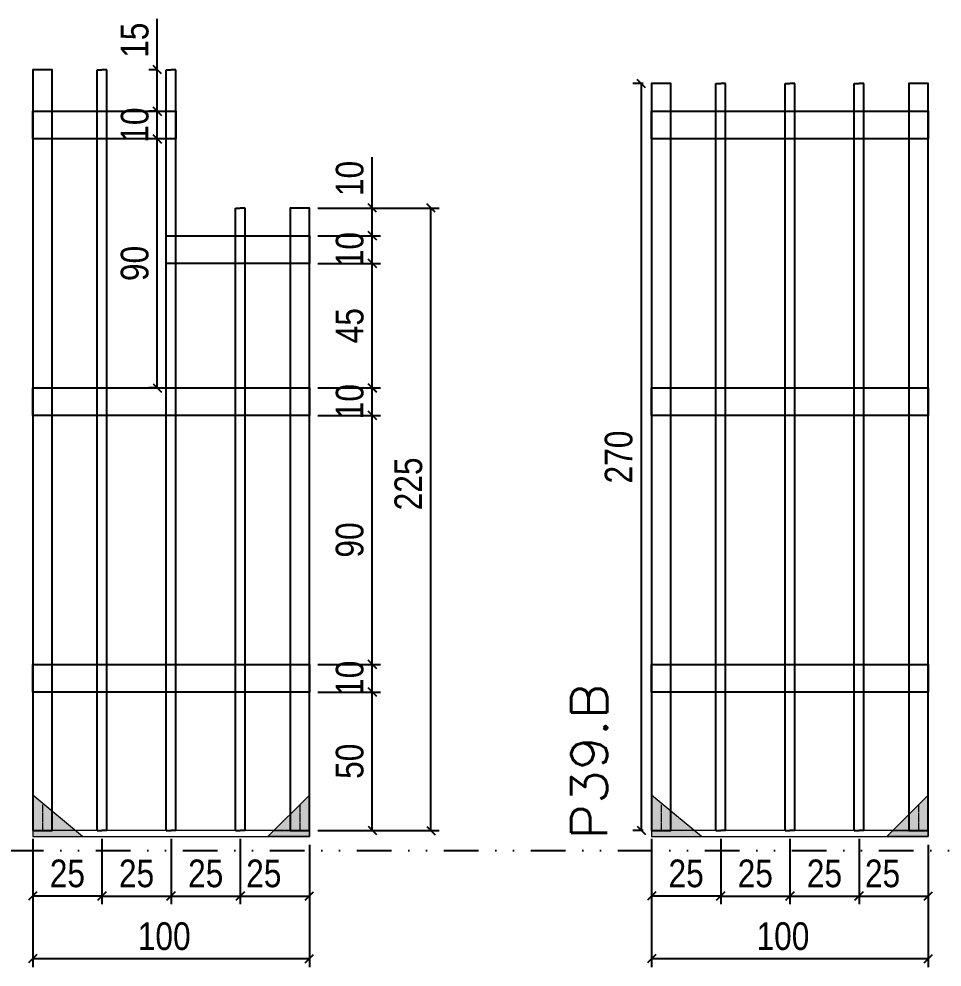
# Model space of a CAD drawing. Extents: x 14400 to 27878, y -21631 to 6985.
# Drawn here: x 18511.3 to 18844.9, y -14442.5 to -14099.8 of the extents above; entities that cross this region are included whole.
import ezdxf

# ---------------------------------------------------------------- set-up
doc = ezdxf.new("R2010")
doc.units = 0
doc.linetypes.add('DIVIDE2', pattern=[0.625, 0.25, -0.125, 0, -0.125, 0, -0.125])
doc.linetypes.add('HIDDEN', pattern=[0.375, 0.25, -0.125])
for name, color, linetype in [('COTA', 241, 'Continuous'), ('Nível', 160, 'Continuous'), ('SARR_2.2x10', 60, 'Continuous'), ('SARR_3.5x7', 81, 'Continuous'), ('SARR_7x7', 40, 'Continuous')]:
    doc.layers.add(name, color=color, linetype=linetype)
for name, color, linetype, lineweight in [('Madeira', 126, 'Continuous', 18), ('Sarr 2.2x7', 40, 'Continuous', 9), ('Texto Seção', 7, 'Continuous', 15)]:
    doc.layers.add(name, color=color, linetype=linetype, lineweight=lineweight)
doc.styles.add('COTA TECNICA', font='techl___.ttf', dxfattribs={"height": 10})
doc.styles.add('REGUA-120', font='ROMANS.shx', dxfattribs={"height": 15})
doc.dimstyles.new('PAINEL', dxfattribs={"dimtxt": 10, "dimasz": 3, "dimexe": 3, "dimexo": 3, "dimgap": 3, "dimtad": 1, "dimdec": 1, "dimzin": 12, "dimdsep": 46, "dimtxsty": 'COTA TECNICA', "dimblk1": 'OBLIQUE', "dimblk2": 'OBLIQUE', "dimsah": 1, "dimcen": 0.9, "dimclrd": 4, "dimclre": 4, "dimclrt": 240, "dimadec": 1, "dimazin": 3, "dimtfac": 1, "dimtdec": 1, "dimtmove": 0, "dimatfit": 3, "dimfxl": 1, "dimtolj": 1, "dimtzin": 12, "dimarcsym": 0})

# ---------------------------------------------------------------- blocks, each defined once
blk = doc.blocks.new('_Oblique')
at = {"color": 0, "linetype": 'ByBlock', "lineweight": -2}
blk.add_line((-0.5, -0.5), (0.5, 0.5), dxfattribs=at)
blk = doc.blocks.new('*D3362')
at = {"layer": 'COTA', "color": 4, "lineweight": -2, "transparency": 16777216}
for p, q in [((18516.26, -14411.34), (18516.26, -14442.52)), ((18616.26, -14411.34), (18616.26, -14442.52)), ((18616.26, -14439.52), (18516.26, -14439.52))]:
    blk.add_line(p, q, dxfattribs=at)
at = {"layer": 'Defpoints', "color": 0, "transparency": 16777216}
for p in [(18516.26, -14408.34), (18616.26, -14408.34), (18516.26, -14439.52)]:
    blk.add_point(p, dxfattribs=at)
at = {"layer": 'COTA', "color": 4, "lineweight": -2, "transparency": 16777216, "xscale": 3, "yscale": 3, "zscale": 3, "rotation": 180}
blk.add_blockref('_Oblique', (18516.26, -14439.52), dxfattribs=at)
at = {"layer": 'COTA', "color": 4, "lineweight": -2, "transparency": 16777216, "xscale": 3, "yscale": 3, "zscale": 3}
blk.add_blockref('_Oblique', (18616.26, -14439.52), dxfattribs=at)
at = {"layer": 'COTA', "color": 240, "transparency": 16777216, "insert": (18563.76, -14431.42), "char_height": 10, "attachment_point": 5, "style": 'COTA TECNICA'}
blk.add_mtext('\\A1;100', dxfattribs=at)
blk = doc.blocks.new('*D3363')
at = {"layer": 'COTA', "color": 4, "lineweight": -2, "transparency": 16777216}
for p, q in [((18516.26, -14396.14), (18516.26, -14419.84)), ((18541.26, -14396.14), (18541.26, -14419.84)), ((18541.26, -14416.84), (18516.26, -14416.84))]:
    blk.add_line(p, q, dxfattribs=at)
at = {"layer": 'Defpoints', "color": 0, "transparency": 16777216}
for p in [(18516.26, -14393.14), (18541.26, -14393.14), (18516.26, -14416.84)]:
    blk.add_point(p, dxfattribs=at)
at = {"layer": 'COTA', "color": 4, "lineweight": -2, "transparency": 16777216, "xscale": 3, "yscale": 3, "zscale": 3, "rotation": 180}
blk.add_blockref('_Oblique', (18516.26, -14416.84), dxfattribs=at)
at = {"layer": 'COTA', "color": 4, "lineweight": -2, "transparency": 16777216, "xscale": 3, "yscale": 3, "zscale": 3}
blk.add_blockref('_Oblique', (18541.26, -14416.84), dxfattribs=at)
at = {"layer": 'COTA', "color": 240, "transparency": 16777216, "insert": (18528.76, -14408.73), "char_height": 10, "attachment_point": 5, "style": 'COTA TECNICA'}
blk.add_mtext('\\A1;25', dxfattribs=at)
blk = doc.blocks.new('*D3364')
at = {"layer": 'COTA', "color": 4, "lineweight": -2, "transparency": 16777216}
for p, q in [((18591.26, -14396.14), (18591.26, -14419.84)), ((18616.26, -14398.34), (18616.26, -14419.84)), ((18591.26, -14416.84), (18616.26, -14416.84))]:
    blk.add_line(p, q, dxfattribs=at)
at = {"layer": 'Defpoints', "color": 0, "transparency": 16777216}
for p in [(18591.26, -14393.14), (18616.26, -14395.34), (18616.26, -14416.84)]:
    blk.add_point(p, dxfattribs=at)
at = {"layer": 'COTA', "color": 4, "lineweight": -2, "transparency": 16777216, "xscale": 3, "yscale": 3, "zscale": 3, "rotation": 180}
blk.add_blockref('_Oblique', (18591.26, -14416.84), dxfattribs=at)
at = {"layer": 'COTA', "color": 4, "lineweight": -2, "transparency": 16777216, "xscale": 3, "yscale": 3, "zscale": 3}
blk.add_blockref('_Oblique', (18616.26, -14416.84), dxfattribs=at)
at = {"layer": 'COTA', "color": 240, "transparency": 16777216, "insert": (18599.76, -14408.73), "char_height": 10, "attachment_point": 5, "style": 'COTA TECNICA'}
blk.add_mtext('\\A1;25', dxfattribs=at)
blk = doc.blocks.new('*D3365')
at = {"layer": 'COTA', "color": 4, "lineweight": -2, "transparency": 16777216}
for p, q in [((18541.26, -14396.14), (18541.26, -14419.84)), ((18566.26, -14396.14), (18566.26, -14419.84)), ((18541.26, -14416.84), (18566.26, -14416.84))]:
    blk.add_line(p, q, dxfattribs=at)
at = {"layer": 'Defpoints', "color": 0, "transparency": 16777216}
for p in [(18541.26, -14393.14), (18566.26, -14393.14), (18566.26, -14416.84)]:
    blk.add_point(p, dxfattribs=at)
at = {"layer": 'COTA', "color": 4, "lineweight": -2, "transparency": 16777216, "xscale": 3, "yscale": 3, "zscale": 3, "rotation": 180}
blk.add_blockref('_Oblique', (18541.26, -14416.84), dxfattribs=at)
at = {"layer": 'COTA', "color": 4, "lineweight": -2, "transparency": 16777216, "xscale": 3, "yscale": 3, "zscale": 3}
blk.add_blockref('_Oblique', (18566.26, -14416.84), dxfattribs=at)
at = {"layer": 'COTA', "color": 240, "transparency": 16777216, "insert": (18553.76, -14408.73), "char_height": 10, "attachment_point": 5, "style": 'COTA TECNICA'}
blk.add_mtext('\\A1;25', dxfattribs=at)
blk = doc.blocks.new('*D3366')
at = {"layer": 'COTA', "color": 4, "lineweight": -2, "transparency": 16777216}
for p, q in [((18619.26, -14343.14), (18641.96, -14343.14)), ((18638.96, -14393.14), (18638.96, -14343.14)), ((18619.26, -14393.14), (18641.96, -14393.14))]:
    blk.add_line(p, q, dxfattribs=at)
at = {"layer": 'Defpoints', "color": 0, "transparency": 16777216}
for p in [(18616.26, -14343.14), (18638.96, -14343.14), (18616.26, -14393.14)]:
    blk.add_point(p, dxfattribs=at)
at = {"layer": 'COTA', "color": 4, "lineweight": -2, "transparency": 16777216, "xscale": 3, "yscale": 3, "zscale": 3}
for p, rotation in [((18638.96, -14343.14), 90), ((18638.96, -14393.14), 270)]:
    blk.add_blockref('_Oblique', p, dxfattribs=dict(at, rotation=rotation))
at = {"layer": 'COTA', "color": 240, "transparency": 16777216, "insert": (18630.85, -14368.14), "char_height": 10, "attachment_point": 5, "rotation": 90, "style": 'COTA TECNICA'}
blk.add_mtext('\\A1;50', dxfattribs=at)
blk = doc.blocks.new('*D3367')
at = {"layer": 'COTA', "color": 4, "lineweight": -2, "transparency": 16777216}
for p, q in [((18566.26, -14396.14), (18566.26, -14419.84)), ((18591.26, -14396.14), (18591.26, -14419.84)), ((18566.26, -14416.84), (18591.26, -14416.84))]:
    blk.add_line(p, q, dxfattribs=at)
at = {"layer": 'Defpoints', "color": 0, "transparency": 16777216}
for p in [(18566.26, -14393.14), (18591.26, -14393.14), (18591.26, -14416.84)]:
    blk.add_point(p, dxfattribs=at)
at = {"layer": 'COTA', "color": 4, "lineweight": -2, "transparency": 16777216, "xscale": 3, "yscale": 3, "zscale": 3, "rotation": 180}
blk.add_blockref('_Oblique', (18566.26, -14416.84), dxfattribs=at)
at = {"layer": 'COTA', "color": 4, "lineweight": -2, "transparency": 16777216, "xscale": 3, "yscale": 3, "zscale": 3}
blk.add_blockref('_Oblique', (18591.26, -14416.84), dxfattribs=at)
at = {"layer": 'COTA', "color": 240, "transparency": 16777216, "insert": (18578.76, -14408.73), "char_height": 10, "attachment_point": 5, "style": 'COTA TECNICA'}
blk.add_mtext('\\A1;25', dxfattribs=at)
blk = doc.blocks.new('*D3368')
at = {"layer": 'COTA', "color": 4, "lineweight": -2, "transparency": 16777216}
for p, q in [((18619.26, -14333.14), (18641.96, -14333.14)), ((18638.96, -14343.14), (18638.96, -14333.14)), ((18619.26, -14343.14), (18641.96, -14343.14))]:
    blk.add_line(p, q, dxfattribs=at)
at = {"layer": 'Defpoints', "color": 0, "transparency": 16777216}
for p in [(18616.26, -14333.14), (18638.96, -14333.14), (18616.26, -14343.14)]:
    blk.add_point(p, dxfattribs=at)
at = {"layer": 'COTA', "color": 4, "lineweight": -2, "transparency": 16777216, "xscale": 3, "yscale": 3, "zscale": 3}
for p, rotation in [((18638.96, -14333.14), 90), ((18638.96, -14343.14), 270)]:
    blk.add_blockref('_Oblique', p, dxfattribs=dict(at, rotation=rotation))
at = {"layer": 'COTA', "color": 240, "transparency": 16777216, "insert": (18630.85, -14338.14), "char_height": 10, "attachment_point": 5, "rotation": 90, "style": 'COTA TECNICA'}
blk.add_mtext('\\A1;10', dxfattribs=at)
blk = doc.blocks.new('*D3369')
at = {"layer": 'COTA', "color": 4, "lineweight": -2, "transparency": 16777216}
for p, q in [((18619.26, -14243.14), (18641.96, -14243.14)), ((18638.96, -14333.14), (18638.96, -14243.14)), ((18619.26, -14333.14), (18641.96, -14333.14))]:
    blk.add_line(p, q, dxfattribs=at)
at = {"layer": 'Defpoints', "color": 0, "transparency": 16777216}
for p in [(18616.26, -14243.14), (18638.96, -14243.14), (18616.26, -14333.14)]:
    blk.add_point(p, dxfattribs=at)
at = {"layer": 'COTA', "color": 4, "lineweight": -2, "transparency": 16777216, "xscale": 3, "yscale": 3, "zscale": 3}
for p, rotation in [((18638.96, -14243.14), 90), ((18638.96, -14333.14), 270)]:
    blk.add_blockref('_Oblique', p, dxfattribs=dict(at, rotation=rotation))
at = {"layer": 'COTA', "color": 240, "transparency": 16777216, "insert": (18630.83, -14288.14), "char_height": 10, "attachment_point": 5, "rotation": 90, "style": 'COTA TECNICA'}
blk.add_mtext('\\A1;90', dxfattribs=at)
blk = doc.blocks.new('*D3370')
at = {"layer": 'COTA', "color": 4, "lineweight": -2, "transparency": 16777216}
for p, q in [((18619.26, -14233.14), (18641.96, -14233.14)), ((18638.96, -14243.14), (18638.96, -14233.14)), ((18619.26, -14243.14), (18641.96, -14243.14))]:
    blk.add_line(p, q, dxfattribs=at)
at = {"layer": 'Defpoints', "color": 0, "transparency": 16777216}
for p in [(18616.26, -14233.14), (18638.96, -14233.14), (18616.26, -14243.14)]:
    blk.add_point(p, dxfattribs=at)
at = {"layer": 'COTA', "color": 4, "lineweight": -2, "transparency": 16777216, "xscale": 3, "yscale": 3, "zscale": 3}
for p, rotation in [((18638.96, -14233.14), 90), ((18638.96, -14243.14), 270)]:
    blk.add_blockref('_Oblique', p, dxfattribs=dict(at, rotation=rotation))
at = {"layer": 'COTA', "color": 240, "transparency": 16777216, "insert": (18630.85, -14238.14), "char_height": 10, "attachment_point": 5, "rotation": 90, "style": 'COTA TECNICA'}
blk.add_mtext('\\A1;10', dxfattribs=at)
blk = doc.blocks.new('*D3371')
at = {"layer": 'COTA', "color": 4, "lineweight": -2, "transparency": 16777216}
for p, q in [((18619.26, -14168.18), (18663.17, -14168.18)), ((18660.17, -14393.18), (18660.17, -14168.18)), ((18619.26, -14393.18), (18663.17, -14393.18))]:
    blk.add_line(p, q, dxfattribs=at)
at = {"layer": 'Defpoints', "color": 0, "transparency": 16777216}
for p in [(18616.26, -14168.18), (18660.17, -14168.18), (18616.26, -14393.18)]:
    blk.add_point(p, dxfattribs=at)
at = {"layer": 'COTA', "color": 4, "lineweight": -2, "transparency": 16777216, "xscale": 3, "yscale": 3, "zscale": 3}
for p, rotation in [((18660.17, -14168.18), 90), ((18660.17, -14393.18), 270)]:
    blk.add_blockref('_Oblique', p, dxfattribs=dict(at, rotation=rotation))
at = {"layer": 'COTA', "color": 240, "transparency": 16777216, "insert": (18652.06, -14267.88), "char_height": 10, "attachment_point": 5, "rotation": 90, "style": 'COTA TECNICA'}
blk.add_mtext('\\A1;225', dxfattribs=at)
blk = doc.blocks.new('*D3377')
at = {"layer": 'COTA', "color": 4, "lineweight": -2, "transparency": 16777216}
for p, q in [((18619.26, -14188.18), (18641.96, -14188.18)), ((18638.96, -14233.18), (18638.96, -14188.18)), ((18619.26, -14233.18), (18641.96, -14233.18))]:
    blk.add_line(p, q, dxfattribs=at)
at = {"layer": 'Defpoints', "color": 0, "transparency": 16777216}
for p in [(18616.26, -14188.18), (18638.96, -14188.18), (18616.26, -14233.18)]:
    blk.add_point(p, dxfattribs=at)
at = {"layer": 'COTA', "color": 4, "lineweight": -2, "transparency": 16777216, "xscale": 3, "yscale": 3, "zscale": 3}
for p, rotation in [((18638.96, -14188.18), 90), ((18638.96, -14233.18), 270)]:
    blk.add_blockref('_Oblique', p, dxfattribs=dict(at, rotation=rotation))
at = {"layer": 'COTA', "color": 240, "transparency": 16777216, "insert": (18630.85, -14210.68), "char_height": 10, "attachment_point": 5, "rotation": 90, "style": 'COTA TECNICA'}
blk.add_mtext('\\A1;45', dxfattribs=at)
blk = doc.blocks.new('*D3378')
at = {"layer": 'COTA', "color": 4, "lineweight": -2, "transparency": 16777216}
for p, q in [((18619.26, -14178.18), (18641.96, -14178.18)), ((18638.96, -14188.18), (18638.96, -14178.18)), ((18619.26, -14188.18), (18641.96, -14188.18))]:
    blk.add_line(p, q, dxfattribs=at)
at = {"layer": 'Defpoints', "color": 0, "transparency": 16777216}
for p in [(18616.26, -14178.18), (18638.96, -14178.18), (18616.26, -14188.18)]:
    blk.add_point(p, dxfattribs=at)
at = {"layer": 'COTA', "color": 4, "lineweight": -2, "transparency": 16777216, "xscale": 3, "yscale": 3, "zscale": 3}
for p, rotation in [((18638.96, -14178.18), 90), ((18638.96, -14188.18), 270)]:
    blk.add_blockref('_Oblique', p, dxfattribs=dict(at, rotation=rotation))
at = {"layer": 'COTA', "color": 240, "transparency": 16777216, "insert": (18630.85, -14183.18), "char_height": 10, "attachment_point": 5, "rotation": 90, "style": 'COTA TECNICA'}
blk.add_mtext('\\A1;10', dxfattribs=at)
blk = doc.blocks.new('*D3379')
at = {"layer": 'COTA', "color": 4, "lineweight": -2, "transparency": 16777216}
for p, q in [((18638.96, -14168.18), (18638.96, -14149.75)), ((18619.26, -14168.18), (18641.96, -14168.18)), ((18638.96, -14178.18), (18638.96, -14168.18)), ((18619.26, -14178.18), (18641.96, -14178.18))]:
    blk.add_line(p, q, dxfattribs=at)
at = {"layer": 'Defpoints', "color": 0, "transparency": 16777216}
for p in [(18616.26, -14168.18), (18638.96, -14168.18), (18616.26, -14178.18)]:
    blk.add_point(p, dxfattribs=at)
at = {"layer": 'COTA', "color": 4, "lineweight": -2, "transparency": 16777216, "xscale": 3, "yscale": 3, "zscale": 3}
for p, rotation in [((18638.96, -14168.18), 90), ((18638.96, -14178.18), 270)]:
    blk.add_blockref('_Oblique', p, dxfattribs=dict(at, rotation=rotation))
at = {"layer": 'COTA', "color": 240, "transparency": 16777216, "insert": (18630.85, -14157.46), "char_height": 10, "attachment_point": 5, "rotation": 90, "style": 'COTA TECNICA'}
blk.add_mtext('\\A1;10', dxfattribs=at)
blk = doc.blocks.new('*D3380')
at = {"layer": 'COTA', "color": 4, "lineweight": -2, "transparency": 16777216}
for p, q in [((18561.51, -14133.18), (18558.25, -14133.18)), ((18561.25, -14143.18), (18561.25, -14133.18)), ((18561.51, -14143.18), (18558.25, -14143.18))]:
    blk.add_line(p, q, dxfattribs=at)
at = {"layer": 'Defpoints', "color": 0, "transparency": 16777216}
for p in [(18561.25, -14133.18), (18564.51, -14133.18), (18564.51, -14143.18)]:
    blk.add_point(p, dxfattribs=at)
at = {"layer": 'COTA', "color": 4, "lineweight": -2, "transparency": 16777216, "xscale": 3, "yscale": 3, "zscale": 3}
for p, rotation in [((18561.25, -14133.18), 90), ((18561.25, -14143.18), 270)]:
    blk.add_blockref('_Oblique', p, dxfattribs=dict(at, rotation=rotation))
at = {"layer": 'COTA', "color": 240, "transparency": 16777216, "insert": (18553.15, -14138.18), "char_height": 10, "attachment_point": 5, "rotation": 90, "style": 'COTA TECNICA'}
blk.add_mtext('\\A1;10', dxfattribs=at)
blk = doc.blocks.new('*D3385')
at = {"layer": 'COTA', "color": 4, "lineweight": -2, "transparency": 16777216}
for p, q in [((18561.51, -14143.18), (18558.25, -14143.18)), ((18561.25, -14233.18), (18561.25, -14143.18)), ((18561.51, -14233.18), (18558.25, -14233.18))]:
    blk.add_line(p, q, dxfattribs=at)
at = {"layer": 'Defpoints', "color": 0, "transparency": 16777216}
for p in [(18561.25, -14143.18), (18564.51, -14143.18), (18564.51, -14233.18)]:
    blk.add_point(p, dxfattribs=at)
at = {"layer": 'COTA', "color": 4, "lineweight": -2, "transparency": 16777216, "xscale": 3, "yscale": 3, "zscale": 3}
for p, rotation in [((18561.25, -14143.18), 90), ((18561.25, -14233.18), 270)]:
    blk.add_blockref('_Oblique', p, dxfattribs=dict(at, rotation=rotation))
at = {"layer": 'COTA', "color": 240, "transparency": 16777216, "insert": (18553.12, -14188.18), "char_height": 10, "attachment_point": 5, "rotation": 90, "style": 'COTA TECNICA'}
blk.add_mtext('\\A1;90', dxfattribs=at)
blk = doc.blocks.new('*D3386')
at = {"layer": 'COTA', "color": 4, "lineweight": -2, "transparency": 16777216}
for p, q in [((18561.25, -14118.18), (18561.25, -14099.81)), ((18561.51, -14118.18), (18558.25, -14118.18)), ((18561.25, -14133.18), (18561.25, -14118.18)), ((18561.51, -14133.18), (18558.25, -14133.18))]:
    blk.add_line(p, q, dxfattribs=at)
at = {"layer": 'Defpoints', "color": 0, "transparency": 16777216}
for p in [(18561.25, -14118.18), (18564.51, -14118.18), (18564.51, -14133.18)]:
    blk.add_point(p, dxfattribs=at)
at = {"layer": 'COTA', "color": 4, "lineweight": -2, "transparency": 16777216, "xscale": 3, "yscale": 3, "zscale": 3}
for p, rotation in [((18561.25, -14118.18), 90), ((18561.25, -14133.18), 270)]:
    blk.add_blockref('_Oblique', p, dxfattribs=dict(at, rotation=rotation))
at = {"layer": 'COTA', "color": 240, "transparency": 16777216, "insert": (18553.14, -14107.49), "char_height": 10, "attachment_point": 5, "rotation": 90, "style": 'COTA TECNICA'}
blk.add_mtext('\\A1;15', dxfattribs=at)
blk = doc.blocks.new('*D3397')
at = {"layer": 'COTA', "color": 4, "lineweight": -2, "transparency": 16777216}
for p, q in [((18739.91, -14411.34), (18739.91, -14442.52)), ((18839.91, -14411.34), (18839.91, -14442.52)), ((18839.91, -14439.52), (18739.91, -14439.52))]:
    blk.add_line(p, q, dxfattribs=at)
at = {"layer": 'Defpoints', "color": 0, "transparency": 16777216}
for p in [(18739.91, -14408.34), (18839.91, -14408.34), (18739.91, -14439.52)]:
    blk.add_point(p, dxfattribs=at)
at = {"layer": 'COTA', "color": 4, "lineweight": -2, "transparency": 16777216, "xscale": 3, "yscale": 3, "zscale": 3, "rotation": 180}
blk.add_blockref('_Oblique', (18739.91, -14439.52), dxfattribs=at)
at = {"layer": 'COTA', "color": 4, "lineweight": -2, "transparency": 16777216, "xscale": 3, "yscale": 3, "zscale": 3}
blk.add_blockref('_Oblique', (18839.91, -14439.52), dxfattribs=at)
at = {"layer": 'COTA', "color": 240, "transparency": 16777216, "insert": (18787.41, -14431.42), "char_height": 10, "attachment_point": 5, "style": 'COTA TECNICA'}
blk.add_mtext('\\A1;100', dxfattribs=at)
blk = doc.blocks.new('*D3398')
at = {"layer": 'COTA', "color": 4, "lineweight": -2, "transparency": 16777216}
for p, q in [((18739.91, -14396.14), (18739.91, -14419.84)), ((18764.91, -14396.14), (18764.91, -14419.84)), ((18764.91, -14416.84), (18739.91, -14416.84))]:
    blk.add_line(p, q, dxfattribs=at)
at = {"layer": 'Defpoints', "color": 0, "transparency": 16777216}
for p in [(18739.91, -14393.14), (18764.91, -14393.14), (18739.91, -14416.84)]:
    blk.add_point(p, dxfattribs=at)
at = {"layer": 'COTA', "color": 4, "lineweight": -2, "transparency": 16777216, "xscale": 3, "yscale": 3, "zscale": 3, "rotation": 180}
blk.add_blockref('_Oblique', (18739.91, -14416.84), dxfattribs=at)
at = {"layer": 'COTA', "color": 4, "lineweight": -2, "transparency": 16777216, "xscale": 3, "yscale": 3, "zscale": 3}
blk.add_blockref('_Oblique', (18764.91, -14416.84), dxfattribs=at)
at = {"layer": 'COTA', "color": 240, "transparency": 16777216, "insert": (18752.41, -14408.73), "char_height": 10, "attachment_point": 5, "style": 'COTA TECNICA'}
blk.add_mtext('\\A1;25', dxfattribs=at)
blk = doc.blocks.new('*D3399')
at = {"layer": 'COTA', "color": 4, "lineweight": -2, "transparency": 16777216}
for p, q in [((18814.91, -14396.14), (18814.91, -14419.84)), ((18839.91, -14398.34), (18839.91, -14419.84)), ((18814.91, -14416.84), (18839.91, -14416.84))]:
    blk.add_line(p, q, dxfattribs=at)
at = {"layer": 'Defpoints', "color": 0, "transparency": 16777216}
for p in [(18814.91, -14393.14), (18839.91, -14395.34), (18839.91, -14416.84)]:
    blk.add_point(p, dxfattribs=at)
at = {"layer": 'COTA', "color": 4, "lineweight": -2, "transparency": 16777216, "xscale": 3, "yscale": 3, "zscale": 3, "rotation": 180}
blk.add_blockref('_Oblique', (18814.91, -14416.84), dxfattribs=at)
at = {"layer": 'COTA', "color": 4, "lineweight": -2, "transparency": 16777216, "xscale": 3, "yscale": 3, "zscale": 3}
blk.add_blockref('_Oblique', (18839.91, -14416.84), dxfattribs=at)
at = {"layer": 'COTA', "color": 240, "transparency": 16777216, "insert": (18823.41, -14408.73), "char_height": 10, "attachment_point": 5, "style": 'COTA TECNICA'}
blk.add_mtext('\\A1;25', dxfattribs=at)
blk = doc.blocks.new('*D3400')
at = {"layer": 'COTA', "color": 4, "lineweight": -2, "transparency": 16777216}
for p, q in [((18764.91, -14396.14), (18764.91, -14419.84)), ((18789.91, -14396.14), (18789.91, -14419.84)), ((18764.91, -14416.84), (18789.91, -14416.84))]:
    blk.add_line(p, q, dxfattribs=at)
at = {"layer": 'Defpoints', "color": 0, "transparency": 16777216}
for p in [(18764.91, -14393.14), (18789.91, -14393.14), (18789.91, -14416.84)]:
    blk.add_point(p, dxfattribs=at)
at = {"layer": 'COTA', "color": 4, "lineweight": -2, "transparency": 16777216, "xscale": 3, "yscale": 3, "zscale": 3, "rotation": 180}
blk.add_blockref('_Oblique', (18764.91, -14416.84), dxfattribs=at)
at = {"layer": 'COTA', "color": 4, "lineweight": -2, "transparency": 16777216, "xscale": 3, "yscale": 3, "zscale": 3}
blk.add_blockref('_Oblique', (18789.91, -14416.84), dxfattribs=at)
at = {"layer": 'COTA', "color": 240, "transparency": 16777216, "insert": (18777.41, -14408.73), "char_height": 10, "attachment_point": 5, "style": 'COTA TECNICA'}
blk.add_mtext('\\A1;25', dxfattribs=at)
blk = doc.blocks.new('*D3401')
at = {"layer": 'COTA', "color": 4, "lineweight": -2, "transparency": 16777216}
for p, q in [((18789.91, -14396.14), (18789.91, -14419.84)), ((18814.91, -14396.14), (18814.91, -14419.84)), ((18789.91, -14416.84), (18814.91, -14416.84))]:
    blk.add_line(p, q, dxfattribs=at)
at = {"layer": 'Defpoints', "color": 0, "transparency": 16777216}
for p in [(18789.91, -14393.14), (18814.91, -14393.14), (18814.91, -14416.84)]:
    blk.add_point(p, dxfattribs=at)
at = {"layer": 'COTA', "color": 4, "lineweight": -2, "transparency": 16777216, "xscale": 3, "yscale": 3, "zscale": 3, "rotation": 180}
blk.add_blockref('_Oblique', (18789.91, -14416.84), dxfattribs=at)
at = {"layer": 'COTA', "color": 4, "lineweight": -2, "transparency": 16777216, "xscale": 3, "yscale": 3, "zscale": 3}
blk.add_blockref('_Oblique', (18814.91, -14416.84), dxfattribs=at)
at = {"layer": 'COTA', "color": 240, "transparency": 16777216, "insert": (18802.41, -14408.73), "char_height": 10, "attachment_point": 5, "style": 'COTA TECNICA'}
blk.add_mtext('\\A1;25', dxfattribs=at)
blk = doc.blocks.new('*D3405')
at = {"layer": 'COTA', "color": 4, "lineweight": -2, "transparency": 16777216}
for p, q in [((18736.91, -14123.18), (18733.17, -14123.18)), ((18736.17, -14123.18), (18736.17, -14393.14)), ((18736.91, -14393.14), (18733.17, -14393.14))]:
    blk.add_line(p, q, dxfattribs=at)
at = {"layer": 'Defpoints', "color": 0, "transparency": 16777216}
for p in [(18739.91, -14123.18), (18736.17, -14393.14), (18739.91, -14393.14)]:
    blk.add_point(p, dxfattribs=at)
at = {"layer": 'COTA', "color": 4, "lineweight": -2, "transparency": 16777216, "xscale": 3, "yscale": 3, "zscale": 3}
for p, rotation in [((18736.17, -14123.18), 90), ((18736.17, -14393.14), 270)]:
    blk.add_blockref('_Oblique', p, dxfattribs=dict(at, rotation=rotation))
at = {"layer": 'COTA', "color": 240, "transparency": 16777216, "insert": (18728.07, -14258.16), "char_height": 10, "attachment_point": 5, "rotation": 90, "style": 'COTA TECNICA'}
blk.add_mtext('\\A1;270', dxfattribs=at)

msp = doc.modelspace()

# ---------------------------------------------------------------- hatches: boundary and pattern name
at = {"layer": 'Madeira'}
h = msp.add_hatch(color=252, dxfattribs=at)
h.dxf.hatch_style = 2
h.paths.add_polyline_path([(18516.26, -14380.34), (18516.26, -14395.34), (18534.26, -14395.34)])
h = msp.add_hatch(color=252, dxfattribs=at)
h.dxf.hatch_style = 2
h.paths.add_polyline_path([(18616.26, -14380.34), (18616.26, -14395.34), (18601.26, -14395.34)])
h = msp.add_hatch(color=252, dxfattribs=at)
h.dxf.hatch_style = 2
h.paths.add_polyline_path([(18739.91, -14380.34), (18739.91, -14395.34), (18757.91, -14395.34)])
h = msp.add_hatch(color=252, dxfattribs=at)
h.dxf.hatch_style = 2
h.paths.add_polyline_path([(18839.91, -14380.34), (18839.91, -14395.34), (18824.91, -14395.34)])

# ---------------------------------------------------------------- linework, layer by layer
at = {"layer": 'Madeira', "color": 1, "linetype": 'HIDDEN'}
for p, q in [((18519.76, -14383.84), (18519.76, -14393.14)), ((18519.76, -14383.84), (18519.76, -14393.14)), ((18612.76, -14383.84), (18612.76, -14393.14)), ((18612.76, -14383.84), (18612.76, -14393.14)), ((18743.41, -14383.84), (18743.41, -14393.14)), ((18743.41, -14383.84), (18743.41, -14393.14)), ((18836.41, -14383.84), (18836.41, -14393.14)), ((18836.41, -14383.84), (18836.41, -14393.14)), ((18523.26, -14387.34), (18523.26, -14393.14)), ((18746.91, -14387.34), (18746.91, -14393.14)), ((18526.09, -14393.14), (18516.26, -14393.14)), ((18526.09, -14393.14), (18516.26, -14393.14)), ((18532.06, -14393.14), (18516.26, -14393.14)), ((18603.46, -14393.14), (18616.26, -14393.14)), ((18606.42, -14393.14), (18616.26, -14393.14)), ((18606.42, -14393.14), (18616.26, -14393.14)), ((18749.75, -14393.14), (18739.91, -14393.14)), ((18749.75, -14393.14), (18739.91, -14393.14)), ((18755.71, -14393.14), (18739.91, -14393.14)), ((18827.11, -14393.14), (18839.91, -14393.14)), ((18830.08, -14393.14), (18839.91, -14393.14)), ((18830.08, -14393.14), (18839.91, -14393.14))]:
    msp.add_line(p, q, dxfattribs=at)
at = {"layer": 'Madeira'}
for p, q in [((18516.26, -14393.14), (18516.26, -14395.34)), ((18516.26, -14393.14), (18516.26, -14395.34)), ((18516.26, -14393.14), (18516.26, -14395.34)), ((18739.91, -14393.14), (18739.91, -14395.34)), ((18739.91, -14393.14), (18739.91, -14395.34)), ((18739.91, -14393.14), (18739.91, -14395.34))]:
    msp.add_line(p, q, dxfattribs=at)
at = {"layer": 'Madeira', "color": 0}
for points in [[(18516.26, -14380.34), (18516.26, -14395.34), (18534.26, -14395.34), (18516.26, -14380.34)], [(18616.26, -14380.34), (18616.26, -14395.34), (18601.26, -14395.34), (18616.26, -14380.34)], [(18739.91, -14380.34), (18739.91, -14395.34), (18757.91, -14395.34), (18739.91, -14380.34)], [(18839.91, -14380.34), (18839.91, -14395.34), (18824.91, -14395.34), (18839.91, -14380.34)]]:
    msp.add_lwpolyline(points, dxfattribs=at)
at = {"layer": 'Nível', "color": 4, "linetype": 'DIVIDE2', "ltscale": 50}
msp.add_line((17658.47, -14400.34), (19028.47, -14400.34), dxfattribs=at)
at = {"layer": 'Sarr 2.2x7'}
for points in [[(18616.26, -14393.14), (18516.26, -14393.14), (18516.26, -14395.34), (18616.26, -14395.34)], [(18839.91, -14393.14), (18739.91, -14393.14), (18739.91, -14395.34), (18839.91, -14395.34)]]:
    msp.add_lwpolyline(points, close=True, dxfattribs=at)
at = {"layer": 'SARR_2.2x10'}
for points in [[(18516.26, -14133.18), (18568.01, -14133.18), (18568.01, -14143.18), (18516.26, -14143.18)], [(18739.91, -14133.18), (18839.91, -14133.18), (18839.91, -14143.18), (18739.91, -14143.18)], [(18564.51, -14178.18), (18616.26, -14178.18), (18616.26, -14188.18), (18564.51, -14188.18)], [(18516.26, -14233.18), (18616.26, -14233.18), (18616.26, -14243.18), (18516.26, -14243.18)], [(18739.91, -14233.18), (18839.91, -14233.18), (18839.91, -14243.18), (18739.91, -14243.18)], [(18516.26, -14333.18), (18616.26, -14333.18), (18616.26, -14343.18), (18516.26, -14343.18)], [(18739.91, -14333.18), (18839.91, -14333.18), (18839.91, -14343.18), (18739.91, -14343.18)]]:
    msp.add_lwpolyline(points, close=True, dxfattribs=at)
at = {"layer": 'SARR_3.5x7'}
for p, q in [((18539.51, -14393.14), (18539.51, -14118.18)), ((18539.51, -14118.18), (18541.26, -14118.18)), ((18543.01, -14118.18), (18541.26, -14118.18)), ((18543.01, -14393.14), (18543.01, -14118.18)), ((18564.51, -14393.14), (18564.51, -14118.18)), ((18564.51, -14118.18), (18566.26, -14118.18)), ((18568.01, -14118.18), (18566.26, -14118.18)), ((18568.01, -14393.14), (18568.01, -14118.18)), ((18763.16, -14393.14), (18763.16, -14123.18)), ((18763.16, -14123.18), (18764.91, -14123.18)), ((18766.66, -14123.18), (18764.91, -14123.18)), ((18766.66, -14393.14), (18766.66, -14123.18)), ((18788.16, -14393.14), (18788.16, -14123.18)), ((18788.16, -14123.18), (18789.91, -14123.18)), ((18791.66, -14123.18), (18789.91, -14123.18)), ((18791.66, -14393.14), (18791.66, -14123.18)), ((18813.16, -14393.14), (18813.16, -14123.18)), ((18813.16, -14123.18), (18814.91, -14123.18)), ((18816.66, -14123.18), (18814.91, -14123.18)), ((18816.66, -14393.14), (18816.66, -14123.18)), ((18589.51, -14393.14), (18589.51, -14168.18)), ((18589.51, -14168.18), (18591.26, -14168.18)), ((18593.01, -14168.18), (18591.26, -14168.18)), ((18593.01, -14393.14), (18593.01, -14168.18)), ((18539.51, -14393.14), (18541.26, -14393.14)), ((18543.01, -14393.14), (18541.26, -14393.14)), ((18564.51, -14393.14), (18566.26, -14393.14)), ((18568.01, -14393.14), (18566.26, -14393.14)), ((18589.51, -14393.14), (18591.26, -14393.14)), ((18593.01, -14393.14), (18591.26, -14393.14)), ((18763.16, -14393.14), (18764.91, -14393.14)), ((18766.66, -14393.14), (18764.91, -14393.14)), ((18788.16, -14393.14), (18789.91, -14393.14)), ((18791.66, -14393.14), (18789.91, -14393.14)), ((18813.16, -14393.14), (18814.91, -14393.14)), ((18816.66, -14393.14), (18814.91, -14393.14))]:
    msp.add_line(p, q, dxfattribs=at)
at = {"layer": 'SARR_7x7'}
for points in [[(18516.26, -14393.14), (18523.26, -14393.14), (18523.26, -14118.18), (18516.26, -14118.18)], [(18739.91, -14393.14), (18746.91, -14393.14), (18746.91, -14123.18), (18739.91, -14123.18)], [(18832.91, -14393.14), (18839.91, -14393.14), (18839.91, -14123.18), (18832.91, -14123.18)], [(18609.26, -14393.14), (18616.26, -14393.14), (18616.26, -14168.18), (18609.26, -14168.18)]]:
    msp.add_lwpolyline(points, close=True, dxfattribs=at)

# ---------------------------------------------------------------- texts
at = {"layer": 'Texto Seção', "style": 'REGUA-120', "width": 1.1}
msp.add_text('P39.B', height=13, rotation=90, dxfattribs=at).set_placement((18723.91, -14396.46))

# ---------------------------------------------------------------- dimensions: what is measured, and where the dimension line sits
at = {"layer": 'COTA'}
for base, p1, p2, picture, middle in [((18561.25, -14118.18), (18564.51, -14133.18), (18564.51, -14118.18), '*D3386', (18553.14, -14107.49)), ((18736.17, -14393.14), (18739.91, -14123.18), (18739.91, -14393.14), '*D3405', (18728.07, -14258.16)), ((18561.25, -14143.18), (18564.51, -14233.18), (18564.51, -14143.18), '*D3385', (18553.12, -14188.18)), ((18638.96, -14168.18), (18616.26, -14178.18), (18616.26, -14168.18), '*D3379', (18630.85, -14157.46)), ((18638.96, -14188.18), (18616.26, -14233.18), (18616.26, -14188.18), '*D3377', (18630.85, -14210.68))]:
    dim = msp.add_linear_dim(base=base, p1=p1, p2=p2, angle=90, dimstyle='PAINEL', dxfattribs=at)
    dim.commit()
    dim.dimension.update_dxf_attribs({"geometry": picture, "text_midpoint": middle})
for base, p1, p2, picture, middle in [((18561.25, -14133.18), (18564.51, -14143.18), (18564.51, -14133.18), '*D3380', (18561.25, -14138.18)), ((18638.96, -14178.18), (18616.26, -14188.18), (18616.26, -14178.18), '*D3378', (18638.96, -14183.18))]:
    dim = msp.add_linear_dim(base=base, p1=p1, p2=p2, angle=90, dimstyle='PAINEL', dxfattribs=at)
    dim.commit()
    dim.dimension.update_dxf_attribs({"geometry": picture, "text_midpoint": middle, "dimtype": 160})
for base, p1, p2, angle, picture, middle in [((18660.17, -14168.18), (18616.26, -14393.18), (18616.26, -14168.18), 90, '*D3371', (18660.17, -14267.88)), ((18638.96, -14233.14), (18616.26, -14243.14), (18616.26, -14233.14), 90, '*D3370', (18638.96, -14238.14)), ((18638.96, -14333.14), (18616.26, -14343.14), (18616.26, -14333.14), 90, '*D3368', (18638.96, -14338.14)), ((18516.26, -14439.52), (18616.26, -14408.34), (18516.26, -14408.34), 180, '*D3362', (18563.76, -14439.52)), ((18739.91, -14439.52), (18839.91, -14408.34), (18739.91, -14408.34), 180, '*D3397', (18787.41, -14439.52))]:
    dim = msp.add_linear_dim(base=base, p1=p1, p2=p2, angle=angle, dimstyle='PAINEL', override={"dimtmove": 1}, dxfattribs=at)
    dim.commit()
    dim.dimension.update_dxf_attribs({"geometry": picture, "text_midpoint": middle, "dimtype": 160})
for base, p1, p2, angle, picture, middle in [((18638.96, -14243.14), (18616.26, -14333.14), (18616.26, -14243.14), 90, '*D3369', (18630.83, -14288.14)), ((18638.96, -14343.14), (18616.26, -14393.14), (18616.26, -14343.14), 90, '*D3366', (18630.85, -14368.14)), ((18516.26, -14416.84), (18541.26, -14393.14), (18516.26, -14393.14), 180, '*D3363', (18528.76, -14408.73)), ((18739.91, -14416.84), (18764.91, -14393.14), (18739.91, -14393.14), 180, '*D3398', (18752.41, -14408.73))]:
    dim = msp.add_linear_dim(base=base, p1=p1, p2=p2, angle=angle, dimstyle='PAINEL', override={"dimtmove": 1}, dxfattribs=at)
    dim.commit()
    dim.dimension.update_dxf_attribs({"geometry": picture, "text_midpoint": middle})
for base, p1, p2, picture, middle in [((18566.26, -14416.84), (18541.26, -14393.14), (18566.26, -14393.14), '*D3365', (18553.76, -14408.73)), ((18591.26, -14416.84), (18566.26, -14393.14), (18591.26, -14393.14), '*D3367', (18578.76, -14408.73)), ((18789.91, -14416.84), (18764.91, -14393.14), (18789.91, -14393.14), '*D3400', (18777.41, -14408.73)), ((18814.91, -14416.84), (18789.91, -14393.14), (18814.91, -14393.14), '*D3401', (18802.41, -14408.73))]:
    dim = msp.add_linear_dim(base=base, p1=p1, p2=p2, dimstyle='PAINEL', override={"dimtmove": 1}, dxfattribs=at)
    dim.commit()
    dim.dimension.update_dxf_attribs({"geometry": picture, "text_midpoint": middle})
for base, p1, p2, picture, middle in [((18616.26, -14416.84), (18591.26, -14393.14), (18616.26, -14395.34), '*D3364', (18599.76, -14416.84)), ((18839.91, -14416.84), (18814.91, -14393.14), (18839.91, -14395.34), '*D3399', (18823.41, -14416.84))]:
    dim = msp.add_linear_dim(base=base, p1=p1, p2=p2, dimstyle='PAINEL', override={"dimtmove": 1}, dxfattribs=at)
    dim.commit()
    dim.dimension.update_dxf_attribs({"geometry": picture, "text_midpoint": middle, "dimtype": 160})

doc.saveas('drawing.dxf')
